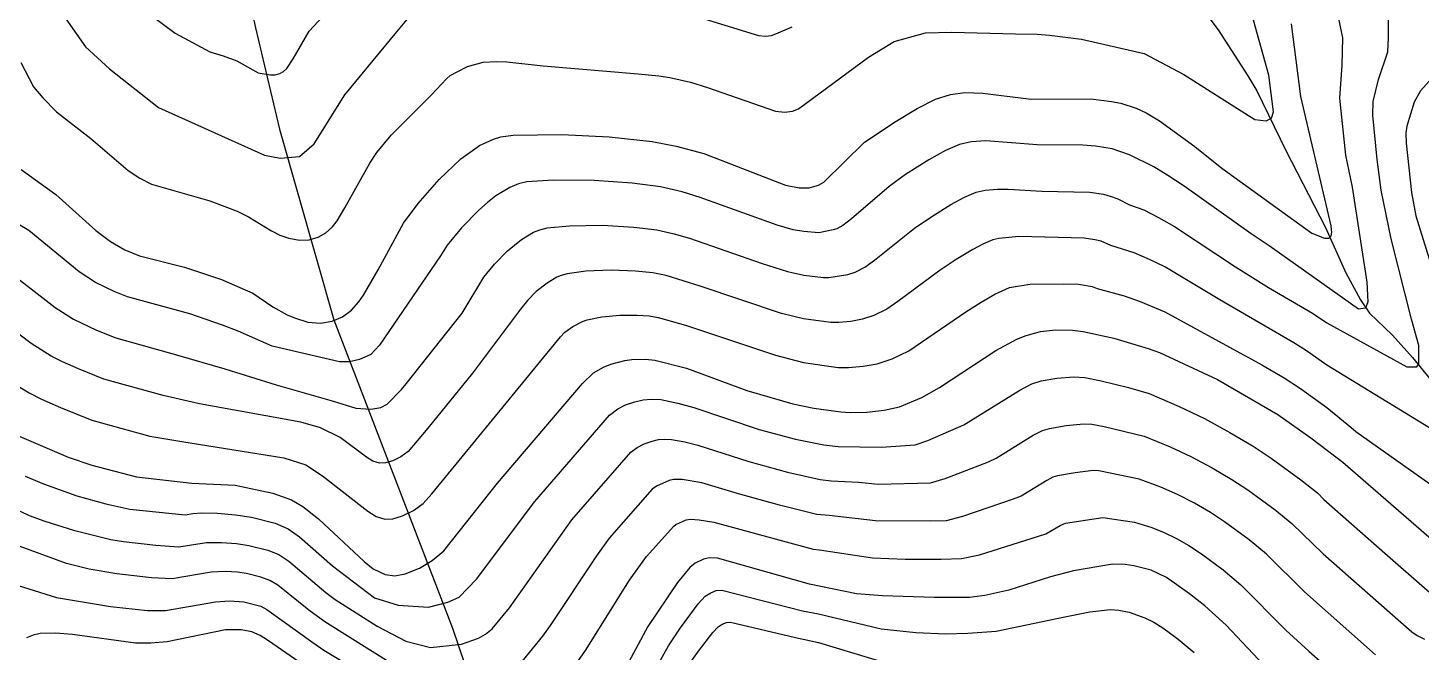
# Model space of a CAD drawing. Extents: x 197794 to 200030, y 561152 to 563931.
# Drawn here: x 198847.1 to 199216, y 563235.4 to 563400.7 of the extents above; entities that cross this region are included whole.
import ezdxf

# ---------------------------------------------------------------- set-up
doc = ezdxf.new("R2010")
doc.units = 0
for name, color, linetype in [('E0022112', 5, 'CONTINUOUS'), ('F0017111', 30, 'CONTINUOUS'), ('F0017114', 7, 'CONTINUOUS')]:
    doc.layers.add(name, color=color, linetype=linetype)

msp = doc.modelspace()

# ---------------------------------------------------------------- linework, layer by layer
at = {"layer": 'E0022112', "flags": 128}
for points in [[(198885.36, 563545.04), (198886.86, 563542.84), (198889.23, 563536.98), (198891.81, 563526.22), (198892.88, 563519.35), (198894.82, 563497.49), (198899.61, 563464.03), (198903.56, 563426.54), (198904.32, 563416.2), (198904.84, 563412.47), (198907.34, 563400.7), (198913.708, 563373.879), (198928.117, 563323.369), (198959.55, 563241.781), (198987.855, 563158.315)], [(199156.52, 563407.71), (199162.27, 563400.1), (199170.08, 563387.96), (199172.51, 563383.96), (199180.13, 563368.16), (199190.71, 563347.82), (199196.07, 563335.84), (199199.96, 563328.71), (199202.34, 563325.12), (199208.45, 563319.28), (199213.74, 563313.41), (199218.76, 563307.21)]]:
    msp.add_lwpolyline(points, dxfattribs=at)
at = {"layer": 'F0017111'}
for points, elevation in [([(198845.23, 563391.49), (198848.56, 563385.09), (198851.05, 563382.11), (198854.65, 563378.47), (198863.81, 563371.4), (198873.69, 563362.93), (198876.77, 563360.86), (198879.83, 563359.33), (198895.26, 563354.89), (198902.5, 563352.13), (198905.53, 563350.68), (198911.58, 563346.97), (198913.85, 563345.77), (198916.18, 563345.03), (198919.05, 563344.49), (198921.6, 563344.57), (198923.95, 563345.25), (198926.01, 563346.42), (198927.75, 563348), (198929.01, 563349.59), (198931.06, 563352.99), (198937.68, 563364.85), (198939.51, 563367.64), (198943.29, 563372.25), (198953.93, 563382.96), (198957.93, 563387.18), (198958.94, 563388.01), (198960.73, 563389.05), (198963.5, 563390.42), (198967.66, 563391.54), (198971.31, 563391.74), (198973.94, 563391.68), (198983.51, 563390.65), (199008.69, 563388.51), (199014.15, 563387.98), (199017.11, 563387.53), (199022.59, 563386.28), (199027.06, 563384.88), (199045.01, 563378.65), (199047.51, 563378.36), (199049.56, 563378.64), (199051.11, 563379.23), (199069.68, 563392.9), (199076.49, 563397.02), (199084.74, 563399.35), (199091.73, 563399.53), (199108.58, 563399.04), (199114.33, 563398.96), (199117.57, 563398.76), (199126.09, 563397.69), (199142.69, 563393.89), (199153.17, 563388.33), (199171.96, 563376.42), (199174.93, 563376.09), (199176.37, 563376.75), (199176.92, 563378.4), (199175.69, 563388.1), (199166.48, 563421.14)], 320), ([(198847.34, 563417.04), (198862.4, 563395.65), (198868.72, 563389.86), (198881.73, 563379.57), (198909.75, 563366.95), (198913.88, 563366.13), (198918.99, 563366.62), (198922.95, 563369.92), (198931.03, 563382.94), (198944.77, 563399.59), (198949.21, 563404.87)], 315), ([(199194.03, 563403.49), (199195.19, 563397.99), (199195.03, 563390.83), (199194.36, 563382.01), (199195.97, 563367), (199197.76, 563358.48), (199201.63, 563333.34), (199201.88, 563328.17), (199201.23, 563326.5), (199199.43, 563326.24), (199175.73, 563342.95), (199170.97, 563346.14), (199153.21, 563358.74), (199148.93, 563361.58), (199145.23, 563363.86), (199138.81, 563367.07), (199134.17, 563368.65), (199129.77, 563369.37), (199126.42, 563369.57), (199114.32, 563369.73), (199100.7, 563370.72), (199096.9, 563370.5), (199093.8, 563369.8), (199090.05, 563368.21), (199085.65, 563365.75), (199079.51, 563361.87), (199075.11, 563358.68), (199065.14, 563350.08), (199062.91, 563348.33), (199061.29, 563347.5), (199060.29, 563347.16), (199056.56, 563346.43), (199052.57, 563346.75), (199049.73, 563347.21), (199045.48, 563348.46), (199025.08, 563355.79), (199020.31, 563357.29), (199014.58, 563358.58), (199007.12, 563359.56), (198997.02, 563360.27), (198986.3, 563360.31), (198979.25, 563359.87), (198976.99, 563359.37), (198974.73, 563358.44), (198971.02, 563356.18), (198968.78, 563354.47), (198966.49, 563352.44), (198961.94, 563347.73), (198958.16, 563343.13), (198956.33, 563340.34), (198940.21, 563316.66), (198937.87, 563314.23), (198934.95, 563312.86), (198932.22, 563312.28), (198929.59, 563312.28), (198911.75, 563316.38), (198902.78, 563320.41), (198898.66, 563321.99), (198889.95, 563324.92), (198873.51, 563329.44), (198869.98, 563330.87), (198865.03, 563333.27), (198860.71, 563336.1), (198847.39, 563346.99), (198830.34, 563357.11)], 330), ([(198879.56, 563404.14), (198886.07, 563399.26), (198895.31, 563394.29), (198898.83, 563393.3), (198902.45, 563391.92), (198908.12, 563388.74), (198911.35, 563388.19), (198912.62, 563388.23), (198913.8, 563388.57), (198914.83, 563389.15), (198915.7, 563389.94), (198917.35, 563392.44), (198921.58, 563399.76), (198926.36, 563404.9)], 310), ([(199022.76, 563404.15), (199040.53, 563398.64), (199042.41, 563398.42), (199043.95, 563398.63), (199045.11, 563399.07), (199049.43, 563400.96)], 315), ([(198840.48, 563337.4), (198854.36, 563326.61), (198859.17, 563323.53), (198865.24, 563320.63), (198870.36, 563318.57), (198886.43, 563314.15), (198899.25, 563310.4), (198912.84, 563306.14), (198927.64, 563301.96), (198933.97, 563300.01), (198937.87, 563299.72), (198940.6, 563300.21), (198942.25, 563301.08), (198946.05, 563304.93), (198947.3, 563306.42), (198962.11, 563325.15), (198967.85, 563334.67), (198970.68, 563338.13), (198974.09, 563341.66), (198977.82, 563344.65), (198980.94, 563346.54), (198982.63, 563347.23), (198984.57, 563347.71), (198990.55, 563348.27), (198999.28, 563348.4), (199007.54, 563347.91), (199013.6, 563347.18), (199018.2, 563346.18), (199022.26, 563344.96), (199041.48, 563338.26), (199048.19, 563336.14), (199052.54, 563335.21), (199057.79, 563334.56), (199059.17, 563334.54), (199064.18, 563335.34), (199066.17, 563336.01), (199068.71, 563337.28), (199071.29, 563339.15), (199081.89, 563347.61), (199086.18, 563350.59), (199091.48, 563353.87), (199095.09, 563355.85), (199098.2, 563357.17), (199100.53, 563357.69), (199103.84, 563357.99), (199106.64, 563357.99), (199115.56, 563357.46), (199128.25, 563357.18), (199131.9, 563356.6), (199133.7, 563356.14), (199135.73, 563355.37), (199138.75, 563353.82), (199142.61, 563352.49), (199146.49, 563350.47), (199150.65, 563348.05), (199166.83, 563337.39), (199175.55, 563331.89), (199187.24, 563325.11), (199191.01, 563322.59), (199212.18, 563310.91), (199214.88, 563310.91), (199215.4, 563311.69), (199215.4, 563313.1), (199215.4, 563316.58), (199213.47, 563323.53), (199208.03, 563344.81), (199205.45, 563357.73), (199204.34, 563365.82), (199203.19, 563377.51), (199203.33, 563381.17), (199204.69, 563387), (199207.19, 563394.33), (199207.35, 563397.99), (199207.35, 563402.82)], 335), ([(199220.48, 563389.21), (199215.85, 563384.01), (199214.18, 563381.01), (199212.22, 563374.68), (199211.98, 563372.89), (199212.03, 563370.11), (199213.45, 563357.07), (199214.59, 563350.88), (199221.2, 563329.58)], 340), ([(199224.81, 563290.71), (199191.02, 563311.36), (199185.63, 563315.14), (199182.3, 563317.29), (199162.68, 563328.64), (199148.1, 563337.37), (199144.06, 563339.37), (199140, 563341.12), (199133.87, 563343.01), (199131.3, 563344.18), (199129.64, 563344.55), (199126.74, 563345), (199109.49, 563345.39), (199104.16, 563344.88), (199102.61, 563344.54), (199100.13, 563343.49), (199097.32, 563342), (199092.85, 563339.31), (199088.67, 563336.53), (199077.44, 563328.22), (199074.51, 563326.23), (199071.05, 563324.52), (199068.06, 563323.52), (199064.97, 563322.97), (199061.78, 563322.66), (199059.72, 563322.68), (199052.5, 563323.66), (199046.64, 563325.06), (199025.13, 563332.28), (199016.08, 563335.07), (199012.61, 563335.79), (199007.97, 563336.26), (199001.54, 563336.52), (198994.8, 563336.22), (198989.88, 563335.54), (198988.27, 563335.1), (198987.14, 563334.63), (198984.62, 563333.12), (198981.69, 563330.88), (198979.42, 563328.52), (198977.53, 563326.22), (198964.8, 563309.3), (198952.97, 563294.67), (198947.79, 563288.53), (198945.87, 563287.13), (198943.72, 563286.07), (198941.76, 563285.49), (198940.18, 563285.45), (198938.48, 563286), (198936.8, 563287.03), (198929.77, 563292.2), (198924.61, 563294.83), (198919.35, 563296.29), (198892.55, 563301.13), (198882.9, 563303.37), (198867.21, 563307.7), (198860.49, 563310.39), (198856.27, 563312.26), (198853.3, 563313.78), (198848.01, 563317.11), (198829.69, 563330.89)], 340), ([(198841.67, 563307.62), (198847.43, 563304.04), (198850.76, 563302.36), (198855.75, 563300.15), (198864.06, 563296.83), (198879.38, 563292.6), (198887.86, 563291.13), (198914.87, 563286.85), (198920.72, 563285), (198925.1, 563282.07), (198937.09, 563272.74), (198939.32, 563271.36), (198941.6, 563270.63), (198943.7, 563270.68), (198946.31, 563271.46), (198949.18, 563272.87), (198951.73, 563274.73), (198954.07, 563277.31), (198973.76, 563301.31), (198988.16, 563318.91), (198989.3, 563320.09), (198991.42, 563321.59), (198993.91, 563322.96), (198995.19, 563323.38), (198999.05, 563324.17), (199003.81, 563324.65), (199008.39, 563324.6), (199011.63, 563324.39), (199013.97, 563323.95), (199021.2, 563321.96), (199045.09, 563313.99), (199052.46, 563312.11), (199061.64, 563310.8), (199064.39, 563310.77), (199068.24, 563311.08), (199071.95, 563311.7), (199075.93, 563313.04), (199080.31, 563315.18), (199095.44, 563325.46), (199099.52, 563328.03), (199103.16, 563330.13), (199107.01, 563331.9), (199112.35, 563332.79), (199121.29, 563332.9), (199125.23, 563332.81), (199128.89, 563332.23), (199130.18, 563331.65), (199137.38, 563329.76), (199141.63, 563328.26), (199148.12, 563325.49), (199173.79, 563311.48), (199179.73, 563307.99), (199184.03, 563305.18), (199191.02, 563300.14), (199197.4, 563294.95), (199198.72, 563293.82), (199230.61, 563271.23)], 345), ([(198846.37, 563282.03), (198851.28, 563280), (198860.07, 563276.82), (198867.74, 563274.71), (198874.13, 563273.25), (198888.77, 563271.73), (198890.75, 563272.08), (198893.16, 563272.25), (198897.31, 563272.16), (198902.08, 563271.77), (198906.33, 563271.1), (198912.56, 563269.51), (198915.99, 563268.03), (198919.06, 563265.93), (198927.76, 563258.28), (198938.9, 563249.8), (198945.12, 563247.86), (198953.15, 563247.34), (198958.33, 563248.64), (198961.31, 563249.93), (198965.91, 563254.71), (198981.31, 563275.26), (199001.11, 563298.13), (199003.33, 563299.84), (199005.37, 563300.86), (199007.83, 563301.7), (199010.05, 563302.22), (199012.25, 563302.36), (199014.67, 563302.27), (199019.17, 563301.35), (199023.46, 563300.16), (199040.77, 563294.39), (199050.31, 563291.83), (199057.84, 563290.3), (199061.67, 563289.82), (199073.02, 563289.67), (199081.99, 563290.28), (199085.39, 563291.46), (199094.94, 563295.61), (199109.75, 563304.79), (199112.96, 563306.4), (199115.43, 563307.21), (199119.58, 563307.95), (199124.03, 563308.26), (199126.94, 563308.1), (199131.31, 563307.25), (199138.55, 563305.45), (199143.96, 563303.9), (199151.96, 563300.45), (199158.59, 563297.24), (199165.35, 563293.57), (199171.49, 563289.92), (199176.27, 563286.78), (199184.17, 563280.99), (199188.52, 563277.58), (199190.22, 563275.86), (199207.08, 563260.97), (199223.18, 563246.98)], 355), ([(198845.08, 563272.71), (198847.49, 563271.61), (198851.56, 563270.1), (198859.22, 563267.68), (198869.03, 563265.25), (198872.41, 563264.67), (198880.96, 563263.72), (198887.04, 563263.29), (198894.38, 563264.42), (198898.36, 563264.44), (198902.32, 563264.16), (198905.64, 563263.66), (198910.66, 563262.39), (198913.58, 563261.22), (198916.16, 563259.52), (198925.99, 563251.22), (198928.44, 563249.36), (198939.55, 563242.29), (198947.19, 563238.28), (198953.67, 563236.6), (198961.96, 563237.5), (198966.41, 563239.09), (198968.23, 563240.17), (198970.02, 563241.62), (198974.63, 563247.16), (198991.16, 563270.41), (199006.78, 563288.33), (199008.44, 563289.61), (199010.25, 563290.52), (199012.36, 563291.28), (199014.03, 563291.67), (199015.68, 563291.77), (199017.5, 563291.71), (199021.05, 563291.06), (199024.49, 563290.19), (199037.99, 563285.87), (199048.2, 563283.09), (199056.9, 563281.08), (199059.77, 563280.73), (199067.01, 563280.38), (199072.26, 563279.91), (199086.11, 563280.24), (199089.96, 563281.37), (199101.44, 563285.75), (199103.48, 563286.72), (199113.31, 563292.83), (199115.72, 563294.05), (199117.57, 563294.65), (199121.97, 563295.42), (199126.59, 563295.86), (199128.78, 563295.74), (199132.06, 563295.1), (199142.66, 563292.54), (199149.52, 563289.76), (199155.05, 563287.18), (199160.65, 563284.21), (199165.83, 563281.15), (199170.12, 563278.34), (199177.3, 563273.06), (199181.77, 563269.46), (199190.06, 563261.45), (199213.56, 563240.83), (199214.97, 563239.85), (199216.92, 563238.85)], 360), ([(199203.95, 563234.68), (199185.11, 563251.36), (199175.02, 563261.34), (199170.44, 563265.13), (199163.97, 563269.9), (199160.18, 563272.39), (199155.95, 563274.84), (199151.51, 563277.12), (199147.08, 563279.07), (199141.37, 563281.18), (199130.62, 563283.38), (199129.16, 563283.46), (199124.36, 563282.88), (199119.71, 563282.09), (199118.48, 563281.69), (199116.87, 563280.88), (199110.06, 563276.74), (199107.94, 563275.88), (199094.53, 563271.28), (199090.22, 563270.21), (199086.18, 563270.06), (199071.49, 563270.14), (199059.25, 563271.62), (199055.96, 563271.87), (199046.09, 563274.35), (199035.22, 563277.34), (199025.51, 563280.23), (199020.32, 563281.14), (199018.01, 563281.11), (199016.9, 563280.85), (199013.55, 563279.39), (199012.44, 563278.53), (199001.02, 563265.56), (198997.68, 563260.88), (198985.39, 563242.46), (198983.35, 563239.61), (198975.15, 563229.58)], 365), ([(198992.06, 563232.06), (198994.79, 563235.86), (199006.42, 563254.47), (199010.87, 563260.71), (199018.11, 563268.73), (199018.66, 563269.16), (199021.43, 563270.43), (199022.53, 563270.6), (199024.83, 563270.47), (199028.75, 563269.79), (199055.02, 563262.65), (199056.66, 563262.53), (199070.72, 563260.37), (199079.34, 563260.06), (199088.94, 563259.98), (199094.34, 563260.18), (199099.1, 563261.19), (199116.64, 563266.75), (199120.43, 563268.93), (199121.85, 563269.53), (199131.73, 563271.06), (199140.07, 563269.82), (199144.65, 563268.38), (199147.98, 563267.05), (199151.25, 563265.48), (199154.52, 563263.62), (199157.81, 563261.45), (199163.57, 563257.2), (199168.27, 563253.23), (199180.16, 563241.27), (199186.24, 563235.65), (199194.34, 563228.52)], 370), ([(198944.2, 563231.91), (198925.77, 563243.43), (198921.5, 563246.53), (198913.26, 563253.1), (198911.18, 563254.4), (198908.77, 563255.28), (198904.95, 563256.21), (198902.57, 563256.54), (198899.42, 563256.73), (198895.6, 563256.58), (198885.32, 563254.86), (198879.86, 563255.08), (198870.69, 563256.1), (198863.33, 563257.4), (198857.31, 563258.87), (198845.03, 563263.37)], 365), ([(198840.06, 563254.5), (198854.66, 563249.88), (198868.98, 563247.52), (198878.75, 563246.44), (198883.59, 563246.42), (198896.82, 563248.74), (198900.47, 563249.01), (198904.27, 563248.76), (198908.77, 563247.59), (198910.36, 563246.69), (198922.54, 563237.95), (198925.43, 563235.97), (198954.69, 563218.45)], 370), ([(199010.06, 563225.26), (199016.74, 563237.07), (199019.9, 563241.86), (199024.59, 563248.24), (199026.46, 563250.26), (199027.9, 563251.13), (199029.38, 563251.7), (199030.86, 563251.81), (199052.19, 563246.37), (199056.42, 563245.51), (199072.99, 563241.57), (199082.22, 563240.58), (199090.05, 563240.27), (199096.01, 563240.4), (199103.45, 563241), (199121.68, 563244.72), (199128.26, 563246.05), (199133.71, 563246.71), (199135.96, 563246.56), (199138.71, 563245.95), (199142.86, 563244.49), (199145.21, 563243.34), (199147.62, 563241.82), (199151.66, 563238.82), (199155.92, 563235.29)], 380), ([(199022.05, 563231.92), (199024.64, 563235.65), (199028.45, 563240.63), (199029.86, 563242.14), (199030.94, 563242.8), (199032.04, 563243.22), (199033.16, 563243.31), (199050.31, 563239.3), (199056.45, 563238), (199074.22, 563232.57)], 385)]:
    msp.add_lwpolyline(points, dxfattribs=dict(at, elevation=elevation))
at = {"layer": 'F0017114'}
for points, elevation in [([(198845.35, 563363.19), (198854.52, 563356.54), (198865.11, 563347.06), (198869.01, 563344.14), (198872.8, 563341.9), (198876.66, 563340.32), (198888.58, 563337.32), (198898.37, 563334.06), (198906.69, 563330.41), (198912, 563326.86), (198915.76, 563324.71), (198917.67, 563323.88), (198921.27, 563322.8), (198924.55, 563322.49), (198927.64, 563323), (198930.43, 563324.2), (198932.78, 563325.91), (198934.76, 563328.14), (198935.95, 563329.9), (198939.89, 563336.64), (198946.54, 563349), (198950.42, 563354.17), (198955.98, 563360.5), (198961.78, 563365.95), (198966.65, 563369.48), (198970.41, 563371.22), (198972.3, 563371.8), (198975.58, 563372.28), (198988.52, 563372.44), (199000.99, 563371.86), (199012.4, 563370.56), (199018.74, 563369.38), (199026.12, 563367.43), (199047.68, 563359.05), (199051.28, 563358.29), (199053.95, 563358.31), (199056.4, 563358.98), (199057.82, 563359.79), (199068.64, 563370.38), (199077.03, 563375.92), (199082.6, 563379.32), (199087.42, 563381.83), (199091.37, 563383.04), (199095.17, 563383.57), (199099.92, 563383.36), (199112.71, 563381.8), (199128.53, 563381.9), (199134.03, 563381.21), (199136.44, 563380.7), (199140.56, 563379.38), (199143.2, 563378.15), (199146.68, 563376.07), (199156.04, 563369.29), (199163.18, 563363.5), (199187.06, 563346.28), (199190.44, 563345.03), (199191.55, 563345.03), (199192.21, 563345.62), (199192.34, 563346.5), (199192.14, 563348.27), (199184.11, 563382.46), (199181.65, 563401.75)], 325), ([(198844.22, 563292.81), (198857.78, 563287.01), (198864.05, 563284.9), (198875.85, 563281.83), (198890.5, 563280.17), (198902.02, 563279.57), (198912, 563277.53), (198916.91, 563275.72), (198919.89, 563273.97), (198924.02, 563270.71), (198936.17, 563259.42), (198938.57, 563257.48), (198941.75, 563255.98), (198944.26, 563255.65), (198947.01, 563256.11), (198950.81, 563257.6), (198954.16, 563259.63), (198957.2, 563262.26), (198971.45, 563280.11), (198993.99, 563306.54), (198996.9, 563309.31), (198999.55, 563310.82), (199001.45, 563311.6), (199005.14, 563312.64), (199007, 563312.9), (199010.64, 563313), (199013.06, 563312.69), (199021.5, 563310.6), (199037.48, 563304.7), (199049.61, 563301.12), (199055.24, 563300.01), (199062.33, 563299.01), (199064.8, 563298.83), (199069.21, 563298.94), (199073.79, 563299.44), (199077.87, 563300.31), (199083.76, 563302.8), (199088.45, 563305.47), (199103.38, 563315.23), (199108.99, 563318.25), (199111.42, 563319.27), (199115.17, 563320.27), (199119.21, 563320.7), (199123.71, 563320.63), (199126.49, 563320.28), (199134.64, 563318.5), (199143.76, 563315.81), (199146.75, 563314.71), (199162.04, 563307.57), (199178.06, 563298.29), (199186.8, 563292.15), (199195.27, 563285.69), (199232.79, 563253.13)], 350), ([(199175.76, 563230.5), (199164.33, 563242.56), (199158.72, 563247.66), (199154.7, 563250.88), (199148.61, 563255.15), (199144.49, 563257.08), (199139.93, 563258.3), (199137.62, 563258.62), (199134.29, 563258.66), (199123.99, 563256.97), (199117.86, 563255.34), (199106.83, 563251.79), (199100.51, 563250.4), (199096.4, 563249.9), (199087.02, 563249.89), (199073.41, 563250.32), (199066.49, 563250.88), (199054.07, 563253.44), (199029.67, 563260.3), (199027.47, 563260.35), (199025.96, 563260.01), (199023.77, 563258.94), (199022.37, 563257.83), (199019.08, 563253.88), (199011.24, 563242.24), (199004.92, 563230.39)], 375), ([(198926.86, 563227.27), (198910.81, 563238.37), (198908.57, 563239.78), (198906.37, 563240.78), (198903.58, 563241.32), (198899.46, 563241.29), (198884.02, 563238.18), (198879.7, 563237.79), (198875.6, 563237.8), (198858.92, 563240.08), (198854.43, 563240.46), (198850.35, 563240.33), (198848.51, 563239.94), (198846.78, 563239.23)], 375)]:
    msp.add_lwpolyline(points, dxfattribs=dict(at, elevation=elevation))

doc.saveas('drawing.dxf')
